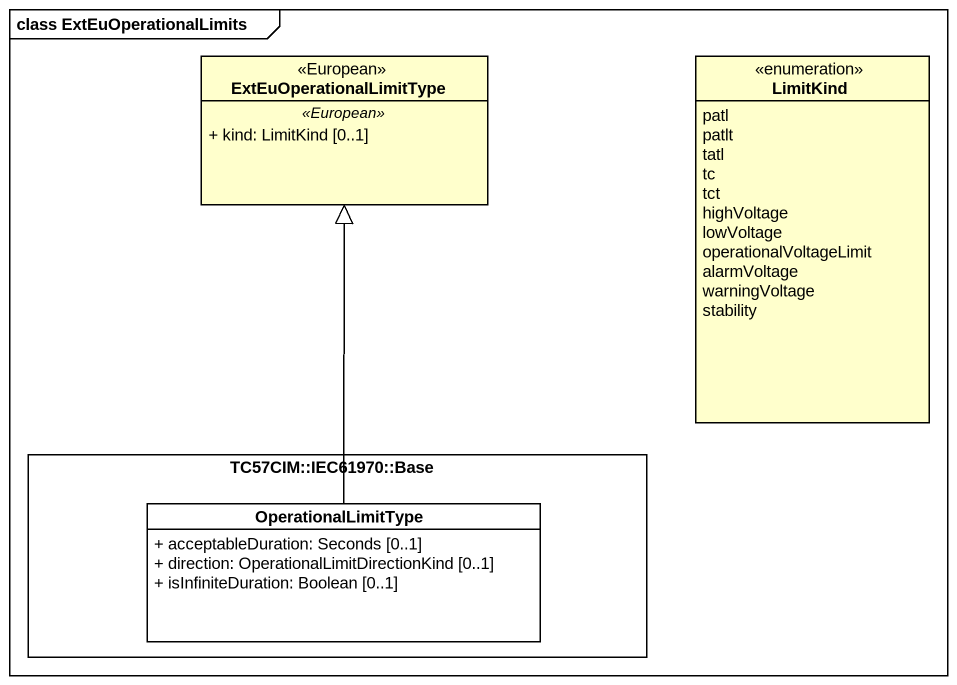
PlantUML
@startuml
mainframe class ExtEuOperationalLimits
hide circle
hide empty members
skinparam classAttributeIconSize 0
class ExtEuOperationalLimitType <<European>> {
  .. <<European>> ..
  + kind: LimitKind [0..1]
}
enum LimitKind {
  patl
  patlt
  tatl
  tc
  tct
  highVoltage
  lowVoltage
  operationalVoltageLimit
  alarmVoltage
  warningVoltage
  stability
}
rectangle "TC57CIM::IEC61970::Base" as TC57CIM_IEC61970_Base #FFFFFF {
  class OperationalLimitType #FFFFFF {
    + acceptableDuration: Seconds [0..1]
    + direction: OperationalLimitDirectionKind [0..1]
    + isInfiniteDuration: Boolean [0..1]
  }
}
OperationalLimitType -up-|> ExtEuOperationalLimitType
@enduml
